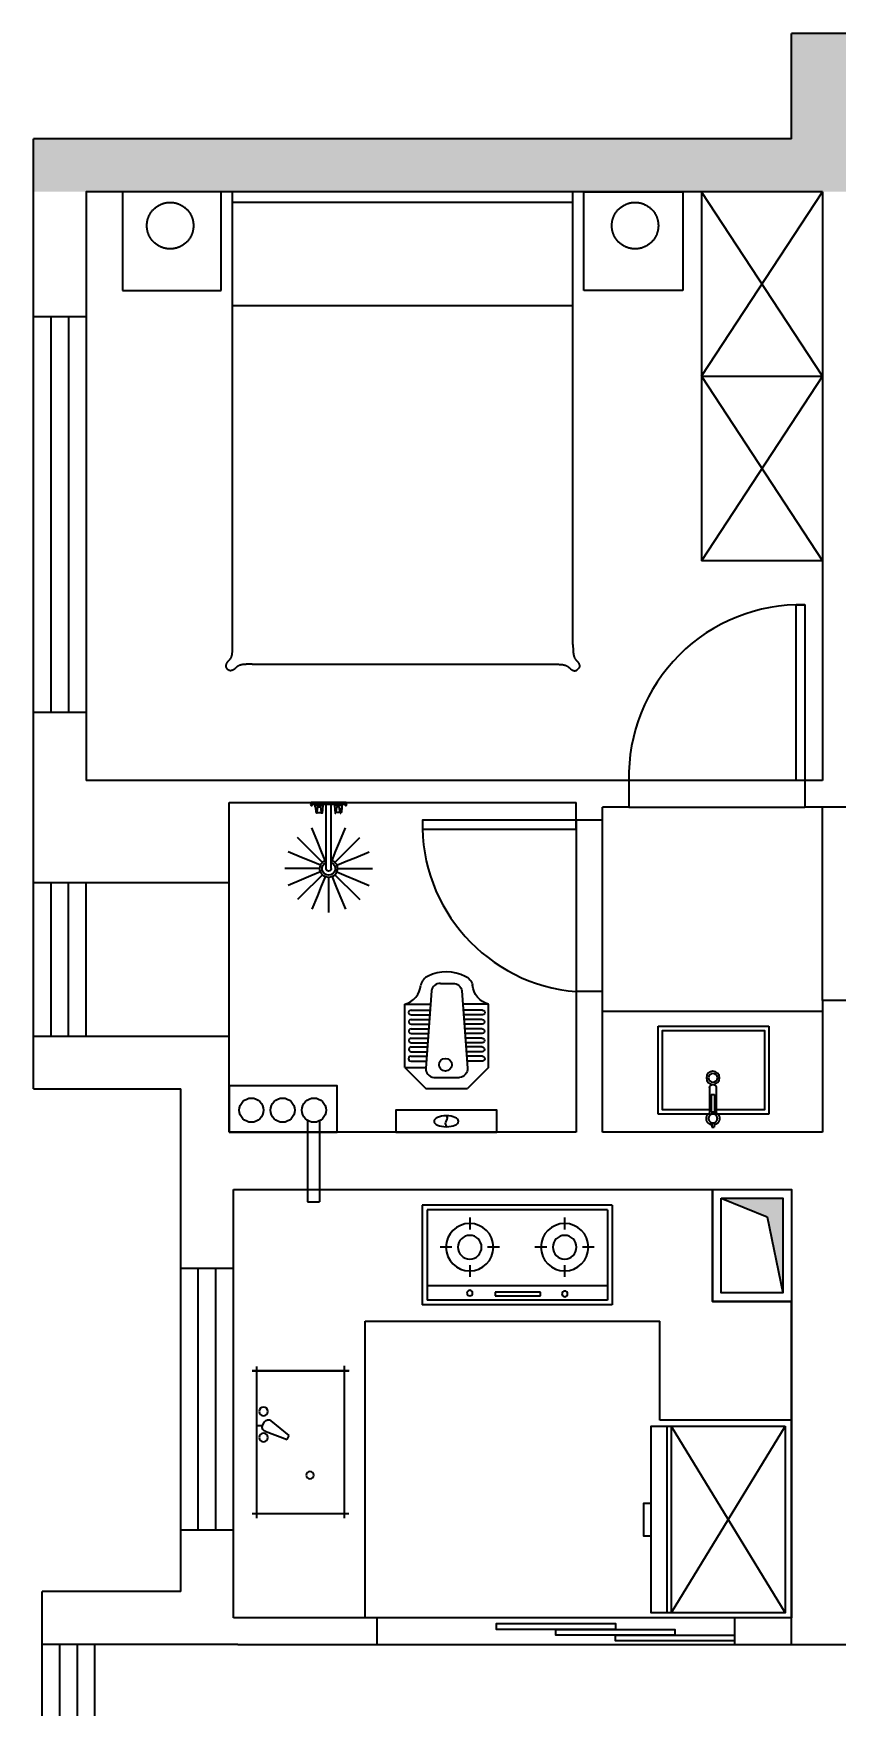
# Model space of a CAD drawing. Header units: inches. Extents: x 1174834 to 1369688, y -175882 to -108740.
# Drawn here: x 1314038 to 1317688, y -168516 to -160907 of the extents above; entities that cross this region are included whole.
import ezdxf

# ---------------------------------------------------------------- set-up
doc = ezdxf.new("R2010")
doc.units = ezdxf.units.IN
doc.header["$LTSCALE"] = 500
doc.header["$MEASUREMENT"] = 0
doc.linetypes.add('ACAD_ISO03W100', pattern=[30, 12, -18])
doc.linetypes.add('DASH', pattern=[0.35, 0.25, -0.1])
for name, color, linetype in [('0--家具', 2, 'Continuous'), ('0--家具细线', 14, 'Continuous'), ('A-01-原始墙体', 7, 'Continuous'), ('FF-FURN', 51, 'Continuous'), ('填充', 251, 'Continuous'), ('特细线', 251, 'Continuous')]:
    doc.layers.add(name, color=color, linetype=linetype)
doc.styles.add('Arial', font='simhei.ttf')
doc.dimstyles.new('FS', dxfattribs={"dimscale": 60, "dimtxt": 2, "dimasz": 0.7, "dimexe": 1, "dimexo": 0.5, "dimtad": 1, "dimdec": 0, "dimzin": 0, "dimdsep": 46, "dimtxsty": 'Arial', "dimblk1": 'DOT', "dimblk2": 'DOT', "dimsah": 1, "dimcen": 0, "dimclrd": 8, "dimclre": 8, "dimclrt": 7, "dimadec": 0, "dimazin": 0, "dimtfac": 1, "dimtdec": 0, "dimtix": 1, "dimtmove": 2, "dimatfit": 3, "dimldrblk": 'DOT', "dimfxl": 1, "dimfxlon": 1, "dimtolj": 1, "dimtzin": 0, "dimlwd": -1, "dimarcsym": 0})

# ---------------------------------------------------------------- blocks, each defined once
blk = doc.blocks.new('YLD.Studio-02-155')
at = {"layer": 'FF-FURN', "color": 253}
for p, q in [((-294.5, 189), (-582.5, 189)), ((-582.5, 189), (-582.5, 71.7)), ((-294.5, 189), (-200, 93.5)), ((-294.5, 189), (-294.5, 92.7)), ((-643.2, 67.2), (-292.5, 92.9)), ((-200, 93.5), (-200, -96.9)), ((-676.9, 27.1), (-676.7, -30.4)), ((-249.8, 57.3), (-249.8, -60.7)), ((-643.2, -70.6), (-292.5, -96.2)), ((-582.5, -192.4), (-582.5, -75)), ((-294.5, -192.4), (-200, -96.9)), ((-294.5, -192.4), (-582.5, -192.4))]:
    blk.add_line(p, q, dxfattribs=at)
at = {"layer": 'FF-FURN', "color": 251}
for p, q in [((-556.4, 160.6), (-556.4, 74.4)), ((-533.9, 160.6), (-533.9, 76)), ((-513.9, 159.9), (-513.9, 77.5)), ((-491.4, 159.9), (-491.4, 79.1)), ((-471.4, 159.9), (-471.4, 80.6)), ((-448.9, 159.9), (-448.9, 82.2)), ((-428.9, 159.3), (-428.9, 83.7)), ((-406.4, 159.3), (-406.4, 85.3)), ((-388.4, 159.3), (-388.4, 86.6)), ((-365.9, 159.3), (-365.9, 88.3)), ((-345.9, 161.1), (-345.9, 89.8)), ((-323.4, 161.1), (-323.4, 91.4)), ((-556.4, -164), (-556.4, -77.7)), ((-533.9, -164), (-533.9, -79.4)), ((-513.9, -163.3), (-513.9, -80.8)), ((-491.4, -163.3), (-491.4, -82.5)), ((-471.4, -163.3), (-471.4, -84)), ((-448.9, -163.3), (-448.9, -85.6)), ((-428.9, -162.6), (-428.9, -87.1)), ((-406.4, -162.6), (-406.4, -88.7)), ((-388.4, -162.7), (-388.4, -90)), ((-365.9, -162.7), (-365.9, -91.7)), ((-345.9, -164.4), (-345.9, -93.1)), ((-323.4, -164.4), (-323.4, -94.8))]:
    blk.add_line(p, q, dxfattribs=at)
at = {"layer": 'FF-FURN', "color": 253}
blk.add_lwpolyline([(0, 230), (0, -230), (-100, -230), (-100, 230)], close=True, dxfattribs=at)
at = {"layer": 'FF-FURN', "color": 253, "extrusion": (0, 0, -1)}
for centre, major_axis, ratio, start_param, end_param in [((-686.3, 224), (-71.7, 85.5), 0.937093, 2.564574, 3.718612), ((-538.6, -0.8), (-135.1, -135.1), 1, 0.322824, 1.238257), ((-665.9, 69.5), (38.6, 31.5), 0.902843, 4.16241, 5.262368), ((-289.4, 53.1), (-28.2, -28.2), 1, 2.279041, 3.82138), ((-639.2, 29.7), (-26.7, -26.7), 1, 0.715172, 2.250128)]:
    blk.add_ellipse(centre, major_axis=major_axis, ratio=ratio, start_param=start_param, end_param=end_param, dxfattribs=at)
at = {"layer": 'FF-FURN', "color": 251, "extrusion": (0, 0, -1)}
for centre, major_axis, start_param, end_param in [((-545.2, 160.6), (7.95, -7.95), 2.356194, 5.497787), ((-502.7, 159.9), (7.95, -7.95), 2.356194, 5.497787), ((-460.2, 159.9), (-7.95, -7.95), 0.785398, 3.926991), ((-417.7, 159.3), (-7.95, -7.95), 0.785398, 3.926991), ((-377.2, 159.3), (-7.95, -7.95), 0.785398, 3.926991), ((-334.6, 161.1), (-7.95, -7.95), 0.785398, 3.926991), ((-307.2, 3.8), (20.5, -20.5), 0.785398, 7.068583)]:
    blk.add_ellipse(centre, major_axis=major_axis, ratio=1, start_param=start_param, end_param=end_param, dxfattribs=at)
at = {"layer": 'FF-FURN', "color": 250}
blk.add_ellipse((-50, 0), major_axis=(0, 55.8), ratio=0.441777, start_param=-3.141592653589793, end_param=3.141592653589792, dxfattribs=at)
at = {"layer": 'FF-FURN', "color": 253}
for centre, major_axis, ratio, start_param, end_param in [((-639.2, -33.1), (-26.7, 26.7), 1, 0.715172, 2.250128), ((-289.4, -56.5), (-28.2, 28.2), 1, 2.279041, 3.82138), ((-665.9, -72.9), (38.6, -31.5), 0.902843, 4.16241, 5.262368), ((-686.3, -227.4), (-71.7, -85.5), 0.937093, 2.564574, 3.718612)]:
    blk.add_ellipse(centre, major_axis=major_axis, ratio=ratio, start_param=start_param, end_param=end_param, dxfattribs=at)
at = {"layer": 'FF-FURN', "color": 251}
for centre, major_axis, start_param, end_param in [((-545.2, -164), (7.95, 7.95), 2.356194, 5.497787), ((-502.7, -163.3), (7.95, 7.95), 2.356194, 5.497787), ((-460.2, -163.3), (-7.95, 7.95), 0.785398, 3.926991), ((-417.7, -162.6), (-7.95, 7.95), 0.785398, 3.926991), ((-377.2, -162.7), (-7.95, 7.95), 0.785398, 3.926991), ((-334.6, -164.4), (-7.95, 7.95), 0.785398, 3.926991)]:
    blk.add_ellipse(centre, major_axis=major_axis, ratio=1, start_param=start_param, end_param=end_param, dxfattribs=at)
at = {"layer": 'FF-FURN', "color": 250}
blk.add_spline([(-25.4, -2.3), (-38.4, 3.1), (-66.5, -5.1), (-74.9, -2.3)], degree=3, dxfattribs=at)
blk = doc.blocks.new('DOT')
at = {"color": 0}
blk.add_line((-1, 0), (1, 0), dxfattribs=at)
at = {"color": 0, "const_width": 0.5}
blk.add_lwpolyline([(-0.25, 0, 1), (0.25, 0, 1)], format="xyb", close=True, dxfattribs=at)
blk = doc.blocks.new('*D10')
at = {"color": 8, "lineweight": -2, "transparency": 16777216}
for p, q in [((643505.5, -434178.9), (643358.7, -434178.9)), ((643505.5, -435029), (643358.7, -435029))]:
    blk.add_line(p, q, dxfattribs=at)
at = {"color": 8, "transparency": 16777216}
blk.add_line((643418.7, -434987), (643418.7, -434220.9), dxfattribs=at)
at = {"layer": 'Defpoints', "color": 0, "transparency": 16777216}
for p in [(643418.7, -434178.9), (643535.5, -434178.9), (643535.5, -435029)]:
    blk.add_point(p, dxfattribs=at)
at = {"color": 8, "transparency": 16777216, "xscale": 42, "yscale": 42, "zscale": 42}
for p, rotation in [((643418.7, -434178.9), 90), ((643418.7, -435029), 270)]:
    blk.add_blockref('DOT', p, dxfattribs=dict(at, rotation=rotation))
at = {"color": 7, "transparency": 16777216, "insert": (643320.5, -434604), "char_height": 120, "attachment_point": 5, "rotation": 90, "style": 'Arial'}
blk.add_mtext('\\A1;850', dxfattribs=at)
blk = doc.blocks.new('_DOT')
at = {"color": 0, "linetype": 'ByBlock'}
blk.add_line((-0.5, 0), (-1, 0), dxfattribs=at)
at = {"color": 0, "linetype": 'ByBlock', "const_width": 0.5}
blk.add_lwpolyline([(-0.25, 0, 1), (0.25, 0, 1)], format="xyb", close=True, dxfattribs=at)
blk = doc.blocks.new('A$C176de66d')
at = {"color": 3}
for p, q in [((0, 378), (0, 0)), ((0, 378), (720, 378)), ((18, 360), (18, 18)), ((18, 360), (702, 360)), ((702, 360), (702, 18)), ((720, 378), (720, 0)), ((0, 0), (720, 0)), ((18, 18), (702, 18))]:
    blk.add_line(p, q, dxfattribs=at)
at = {"color": 8}
for p, q in [((180, 331.1), (180, 286.1)), ((540, 331.1), (540, 286.1)), ((67.5, 218.6), (112.5, 218.6)), ((247.5, 218.6), (292.5, 218.6)), ((427.5, 218.6), (472.5, 218.6)), ((607.5, 218.6), (652.5, 218.6)), ((180, 151.1), (180, 106.1)), ((540, 151.1), (540, 106.1)), ((18, 72), (702, 72)), ((271.6, 48.1), (443, 48.1)), ((271.6, 33.8), (271.6, 48.1)), ((443, 33.8), (271.6, 33.8)), ((443, 48.1), (443, 33.8))]:
    blk.add_line(p, q, dxfattribs=at)
for centre, radius in [((180, 218.6), 90), ((180, 218.6), 45), ((540, 218.6), 90), ((540, 218.6), 45), ((179.5, 41.7), 10.8), ((539.8, 44.9), 10.8)]:
    blk.add_circle(centre, radius, dxfattribs=at)
blk = doc.blocks.new('A$C92e9f1b8')
at = {"color": 3}
for p, q in [((0, 419.6), (692, 419.6)), ((20, 0), (20, 439.6)), ((670, 441.5), (670, 0)), ((670, 0), (670, 439.6)), ((357.8, 158.8), (374.9, 168.7)), ((395.4, 58.5), (357.8, 158.8)), ((374.9, 168.7), (443, 86.1)), ((690, 20), (0, 20)), ((420.2, 46.7), (420.2, 20)), ((420.2, 46.7), (420.2, 20)), ((423.8, 48.3), (437.6, 56.3))]:
    blk.add_line(p, q, dxfattribs=at)
for centre, radius in [((195.1, 262.8), 16.9), ((366.4, 51), 19.8), ((485.2, 51), 19.8)]:
    blk.add_circle(centre, radius, dxfattribs=at)
for centre, start, end in [((427.7, 73.5), 300, 39.46232), ((413.9, 65.5), 200.53768, 300)]:
    blk.add_arc(centre, 19.8, start, end, dxfattribs=at)
blk = doc.blocks.new('A$Ca24fa592')
at = {"color": 3, "linetype": 'DASH', "ltscale": 150}
for p, q in [((121.1, 1581.1), (2181.1, 1581.1)), ((1661.6, 1581.1), (1661.6, 31.1)), ((2131.1, 1581.1), (2131.1, 31.1)), ((31.1, 121.1), (31.1, 1491.1)), ((1661.6, 31.1), (121.1, 31.1)), ((2181.1, 31.1), (121.1, 31.1))]:
    blk.add_line(p, q, dxfattribs=at)
at = {"color": 3, "ltscale": 150}
blk.add_line((2181.1, 1581.1), (2181.1, 31.1), dxfattribs=at)
at = {"color": 3, "linetype": 'DASH', "ltscale": 150}
for points in [[(31.1, 1491.1), (30.1, 1522.9), (21.1, 1557.3), (3.6, 1579.4), (3, 1596.7), (8.7, 1603.4)], [(121.1, 1581.1), (89.2, 1582.1), (54.9, 1591.1), (32.7, 1608.5), (15.5, 1609.2), (8.7, 1603.4)], [(31.1, 121.1), (30.1, 89.2), (21.1, 54.9), (3.6, 32.7), (3, 15.5), (8.7, 8.7)], [(121.1, 31.1), (89.2, 30.1), (54.9, 21.1), (32.7, 3.6), (15.5, 3), (8.7, 8.7)]]:
    blk.add_spline(points, degree=3, dxfattribs=at)
blk = doc.blocks.new('A$Cfc64ca04')
at = {"color": 3, "linetype": 'DASH', "ltscale": 150}
for p, q in [((20.6, 255), (0, 255)), ((0, 245), (0, 255)), ((20.6, 245), (0, 245)), ((180, 265), (53.2, 265)), ((180, 235), (53.2, 235)), ((70, 255), (59.4, 255)), ((70, 245), (59.4, 245)), ((70, 242.5), (70, 257.5)), ((150, 257.5), (70, 257.5)), ((150, 242.5), (70, 242.5)), ((150, 242.5), (150, 257.5))]:
    blk.add_line(p, q, dxfattribs=at)
blk.add_lwpolyline([(60, 227.6), (60, 0), (460, 0), (460, 505), (60, 505), (60, 272.4)], dxfattribs=at)
at = {"color": 251, "true_color": 0x636466}
blk.add_lwpolyline([(80, 235), (80, 20), (440, 20), (440, 485), (80, 485), (80, 265)], dxfattribs=at)
at = {"color": 3, "linetype": 'DASH', "ltscale": 150}
blk.add_circle((40, 250), 20, dxfattribs=at)
for centre, radius, start, end in [((40, 250), 30, 30, 170.40593), ((40, 250), 30, 189.59407, 330), ((180, 250), 15, 270, 90)]:
    blk.add_arc(centre, radius, start, end, dxfattribs=at)
at = {"layer": 'FF-FURN', "color": 250}
for radius in [30, 20]:
    blk.add_circle((225, 250), radius, dxfattribs=at)
blk = doc.blocks.new('A$C4CD82E51')
at = {"color": 250, "linetype": 'ACAD_ISO03W100'}
for p, q in [((237, 215.3), (280.5, 233.3)), ((280.5, 233.3), (323.4, 251.1)), ((171.7, 171.7), (138.4, 138.4))]:
    blk.add_line(p, q, dxfattribs=at)
at = {"layer": '0--家具', "color": 144}
for p, q in [((454.7, 257.9), (454.6, 256.1)), ((454.6, 251.9), (454.6, 233.5)), ((478.8, 259.7), (454.7, 257.9)), ((487.2, 256.2), (492.9, 256.2)), ((487.2, 231.7), (492.9, 231.7)), ((200, 212), (492.9, 212)), ((200, 188), (492.9, 188)), ((454.6, 148.1), (454.6, 166.6)), ((487.2, 168.4), (492.9, 168.4)), ((454.7, 142.2), (454.6, 143.9)), ((478.8, 140.3), (454.7, 142.2)), ((487.2, 143.9), (492.9, 143.9))]:
    blk.add_line(p, q, dxfattribs=at)
for points in [[(479.7, 260.8), (487.2, 261.4), (487.2, 226.4), (452.2, 229.4), (452.2, 233.3)], [(452.2, 252.2), (452.2, 255.9)], [(479.7, 139.3), (487.2, 138.6), (487.2, 173.6), (452.2, 170.6), (452.2, 166.7)], [(452.2, 147.9), (452.2, 144.1)]]:
    blk.add_lwpolyline(points, dxfattribs=at)
for points in [[(479.7, 260.8, -0.246515), (473.4, 257.5), (452.2, 255.9)], [(452.2, 252.2), (473.4, 250.1, -1), (473.4, 234.9), (452.2, 233.3)], [(452.2, 147.9), (473.4, 150, 1), (473.4, 165.2), (452.2, 166.7)], [(479.7, 139.3, 0.246515), (473.4, 142.5), (452.2, 144.1)]]:
    blk.add_lwpolyline(points, format="xyb", dxfattribs=at)
blk.add_lwpolyline([(500, 120.5), (495, 120.5, -2.688214), (492.9, 125.5), (492.9, 274.5, -2.688214), (495, 279.5), (500, 279.5)], format="xyb", close=True, dxfattribs=at)
for radius, start, end in [(40, 17.4576, 342.5424), (30, 23.57818, 336.42182), (12, 90, 270)]:
    blk.add_arc((200, 200), radius, start, end, dxfattribs=at)
at = {"layer": '0--家具细线', "color": 250, "linetype": 'ACAD_ISO03W100'}
for p, q in [((148.9, 323.4), (123.5, 384.8)), ((200, 333.5), (200, 400)), ((251.1, 323.4), (276.6, 384.8)), ((105.6, 294.4), (58.6, 341.5)), ((166.7, 280.5), (148.9, 323.4)), ((200, 287.1), (200, 333.5)), ((233.3, 280.5), (251.1, 323.4)), ((294.4, 294.4), (341.5, 341.5)), ((76.7, 251.1), (15.2, 276.6)), ((119.6, 233.3), (76.7, 251.1)), ((138.4, 261.6), (105.6, 294.4)), ((163.1, 215.3), (119.6, 233.3)), ((171.7, 228.3), (138.4, 261.6)), ((184.7, 237), (166.7, 280.5)), ((200, 240), (200, 287.1)), ((215.3, 237), (233.3, 280.5)), ((228.3, 228.3), (261.6, 261.6)), ((261.6, 261.6), (294.4, 294.4)), ((323.4, 251.1), (384.8, 276.6)), ((66.5, 200), (0, 200)), ((112.9, 200), (66.5, 200)), ((119.6, 166.7), (76.7, 148.9)), ((160, 200), (112.9, 200)), ((163.1, 184.7), (119.6, 166.7)), ((184.7, 163.1), (166.7, 119.6)), ((200, 160), (200, 112.9)), ((215.3, 163.1), (233.3, 119.6)), ((228.3, 171.7), (261.6, 138.4)), ((237, 184.7), (280.5, 166.7)), ((280.5, 166.7), (323.4, 148.9)), ((76.7, 148.9), (15.2, 123.5)), ((105.6, 105.6), (58.6, 58.6)), ((138.4, 138.4), (105.6, 105.6)), ((148.9, 76.7), (123.5, 15.2)), ((166.7, 119.6), (148.9, 76.7)), ((200, 112.9), (200, 66.5)), ((233.3, 119.6), (251.1, 76.7)), ((251.1, 76.7), (276.6, 15.2)), ((261.6, 138.4), (294.4, 105.6)), ((294.4, 105.6), (341.5, 58.6)), ((323.4, 148.9), (384.8, 123.5)), ((200, 66.5), (200, 0))]:
    blk.add_line(p, q, dxfattribs=at)
blk = doc.blocks.new('A$C44EE5ACB')
at = {"color": 3, "ltscale": 10}
for p, q in [((105.7, 21), (105.7, 871.1)), ((124.8, 21), (124.8, 871.1))]:
    blk.add_line(p, q, dxfattribs=at)
at = {"color": 8, "linetype": 'ACAD_ISO03W100', "ltscale": 3}
for p, q in [((644.4, 21), (124.8, 871.1)), ((124.8, 21), (644.4, 871.1))]:
    blk.add_line(p, q, dxfattribs=at)
at = {"color": 3, "ltscale": 10}
for points in [[(644.4, 21), (644.4, 871.1), (34.4, 871.1), (34.4, 21)], [(34.4, 519.8), (34.4, 372.4), (0, 372.4), (0, 519.8)]]:
    blk.add_lwpolyline(points, close=True, dxfattribs=at)
at = {"color": 1}
dim = blk.add_aligned_dim(p1=(644.4, 21), p2=(644.4, 871.1), distance=116.8, dimstyle='FS', override={"dimblk1": 'DOT', "dimblk2": 'DOT', "dimldrblk": 'DOT', "dimfxl": 180}, dxfattribs=at)
dim.commit()
dim.dimension.update_dxf_attribs({"geometry": '*D10', "text_midpoint": (429.4, 446.1), "insert": (-642891.1, 435050)})

msp = doc.modelspace()

# ---------------------------------------------------------------- hatches: boundary and pattern name
at = {"layer": '特细线'}
h = msp.add_hatch(color=256, dxfattribs=at)
h.dxf.hatch_style = 1
h.paths.add_polyline_path([(1317748.3, -161117.4), (1318008.3, -161117.4), (1318008.3, -160907.4), (1317488.3, -160907.4), (1317488.3, -161387.4), (1314038.3, -161387.4), (1314038.3, -161627.4), (1317748.3, -161627.4)])
h = msp.add_hatch(color=256, dxfattribs=at)
h.dxf.hatch_style = 1
h.paths.add_polyline_path([(1317168.3, -166207.4), (1317376.4, -166292.1), (1317448.3, -166637.4), (1317448.3, -166207.4)])

# ---------------------------------------------------------------- linework, layer by layer
at = {"color": 3, "linetype": 'DASH', "ltscale": 150}
for p, q in [((1317078.3, -161627.4), (1317078.3, -163307.4)), ((1317078.3, -162467.4), (1317628.3, -162467.4)), ((1317628.3, -163307.4), (1317078.3, -163307.4)), ((1317628.3, -165357.4), (1316628.3, -165357.4)), ((1315548.3, -168117.4), (1315548.3, -166767.4)), ((1315548.3, -166767.4), (1316888.3, -166767.4)), ((1316888.3, -167217.4), (1316888.3, -166767.4)), ((1317488.3, -167217.4), (1316888.3, -167217.4))]:
    msp.add_line(p, q, dxfattribs=at)
at = {"color": 147, "linetype": 'ACAD_ISO03W100', "ltscale": 3}
for p, q in [((1317628.3, -162467.4), (1317078.3, -161627.4)), ((1317078.3, -162467.4), (1317628.3, -161627.4)), ((1317628.3, -162467.4), (1317078.3, -163307.4)), ((1317078.3, -162467.4), (1317628.3, -163307.4))]:
    msp.add_line(p, q, dxfattribs=at)
at = {"color": 3}
for p, q in [((1315285.6, -165853.4), (1315285.6, -166224.2)), ((1315340.6, -165855.2), (1315340.6, -166224.2)), ((1315285.6, -166224.2), (1315340.6, -166224.2))]:
    msp.add_line(p, q, dxfattribs=at)
at = {"color": 3, "linetype": 'DASH', "ltscale": 150}
for points in [[(1314443.3, -161627.4), (1314443.3, -162077.4), (1314893.3, -162077.4), (1314893.3, -161627.4)], [(1316993.3, -161627.4), (1316993.3, -162077.4), (1316543.3, -162077.4), (1316543.3, -161627.4)]]:
    msp.add_lwpolyline(points, close=True, dxfattribs=at)
at = {"color": 3}
for points in [[(1317548.3, -164307.4), (1317508.3, -164307.4), (1317508.3, -163507.4), (1317548.3, -163507.4)], [(1316508.3, -164527.4), (1316508.3, -164487.4), (1315808.3, -164487.4), (1315808.3, -164527.4)]]:
    msp.add_lwpolyline(points, close=True, dxfattribs=at)
at = {"color": 147, "linetype": 'ACAD_ISO03W100', "ltscale": 3}
for centre in [(1314660.5, -161781.9), (1316776.1, -161781.9)]:
    msp.add_circle(centre, 105.8, dxfattribs=at)
at = {"color": 3}
for centre in [(1315030.1, -165806.7), (1315172.1, -165806.7), (1315314.6, -165806.7)]:
    msp.add_circle(centre, 55, dxfattribs=at)
at = {"layer": 'A-01-原始墙体', "color": 4}
for p, q in [((1318008.3, -160907.4), (1317488.3, -160907.4)), ((1317488.3, -161387.4), (1317488.3, -160907.4)), ((1317488.3, -161387.4), (1314038.3, -161387.4)), ((1314038.3, -162197.4), (1314038.3, -161387.4)), ((1317628.3, -161627.4), (1314928.3, -161627.4)), ((1317628.3, -161627.4), (1317628.3, -164307.4)), ((1314278.3, -162197.4), (1314038.3, -162197.4)), ((1314278.3, -163997.4), (1314038.3, -163997.4)), ((1314038.3, -164770.3), (1314038.3, -163997.4)), ((1314278.3, -163997.4), (1314278.3, -164307.4)), ((1316748.3, -164307.4), (1314278.3, -164307.4)), ((1316748.3, -164307.4), (1316748.3, -164427.4)), ((1317548.3, -164307.4), (1317548.3, -164427.4)), ((1317628.3, -164307.4), (1317548.3, -164307.4)), ((1314928.3, -164770.3), (1314928.3, -164407.4)), ((1314928.3, -164407.4), (1316508.3, -164407.4)), ((1316508.3, -164487.4), (1316508.3, -164407.4)), ((1316628.3, -164487.4), (1316508.3, -164487.4)), ((1316748.3, -164427.4), (1316628.3, -164427.4)), ((1316628.3, -164487.4), (1316628.3, -164427.4)), ((1317748.3, -164427.4), (1317548.3, -164427.4)), ((1314038.3, -164770.3), (1314928.3, -164770.3)), ((1316628.3, -165267.4), (1316508.3, -165267.4)), ((1316508.3, -165267.4), (1316508.3, -165907.4)), ((1316628.3, -165907.4), (1316628.3, -165267.4)), ((1317748.3, -165308), (1317628.3, -165308)), ((1317628.3, -165308), (1317628.3, -165907.4)), ((1314038.3, -165470.3), (1314928.3, -165470.3)), ((1314038.3, -165710.3), (1314038.3, -165470.3)), ((1314928.3, -165907.4), (1314928.3, -165470.3)), ((1314038.3, -165710.3), (1314708.3, -165710.3)), ((1314708.3, -166527.4), (1314708.3, -165710.3)), ((1316508.3, -165907.4), (1314928.3, -165907.4)), ((1317628.3, -165907.4), (1316628.3, -165907.4)), ((1314948.3, -166527.4), (1314948.3, -166167.4)), ((1314948.3, -166167.4), (1317128.3, -166167.4)), ((1317128.3, -166167.4), (1317128.3, -166677.4)), ((1314948.3, -166527.4), (1314708.3, -166527.4)), ((1317128.3, -166677.4), (1317488.3, -166677.4)), ((1317488.3, -166677.4), (1317488.3, -168117.4)), ((1317488.3, -168237.4), (1317488.3, -166677.4)), ((1314708.3, -167997.4), (1314708.3, -167717.4)), ((1314948.3, -167717.4), (1314708.3, -167717.4)), ((1314948.3, -168117.4), (1314948.3, -167717.4)), ((1314708.3, -167997.4), (1314078.3, -167997.4)), ((1314078.3, -168237.4), (1314078.3, -167997.4)), ((1315602.9, -168117.4), (1314948.3, -168117.4)), ((1315602.9, -168237.4), (1315602.9, -168117.4)), ((1317488.3, -168117.4), (1317228.3, -168117.4)), ((1317228.3, -168117.4), (1317228.3, -168237.4)), ((1314968.3, -168237.4), (1314078.3, -168237.4)), ((1314968.3, -168237.4), (1315602.9, -168237.4)), ((1317228.3, -168237.4), (1317748.3, -168237.4))]:
    msp.add_line(p, q, dxfattribs=at)
msp.add_lwpolyline([(1317628.3, -161627.4), (1314278.3, -161627.4), (1314278.3, -162197.4)], dxfattribs=at)
for points in [[(1314928.3, -165907.4), (1315420, -165907.4), (1315420, -165696.5), (1314928.3, -165696.5)], [(1317128.3, -166167.4), (1317488.3, -166167.4), (1317488.3, -166677.4), (1317128.3, -166677.4)]]:
    msp.add_lwpolyline(points, close=True, dxfattribs=at)
at = {"layer": '特细线'}
for p, q in [((1314038.3, -163997.4), (1314038.3, -162197.4)), ((1314118.3, -163997.4), (1314118.3, -162197.4)), ((1314198.3, -162197.4), (1314198.3, -163997.4)), ((1314278.3, -162197.4), (1314278.3, -163997.4)), ((1317548.3, -164307.4), (1316748.3, -164307.4)), ((1316508.3, -164487.4), (1316508.3, -165267.4)), ((1316628.3, -165267.4), (1316628.3, -164487.4)), ((1316748.3, -164427.4), (1317548.3, -164427.4)), ((1317628.3, -165308), (1317628.3, -164427.4)), ((1314038.3, -165470.3), (1314038.3, -164770.3)), ((1314118.3, -165470.3), (1314118.3, -164770.3)), ((1314198.3, -165470.3), (1314198.3, -164770.3)), ((1314278.3, -165470.3), (1314278.3, -164770.3)), ((1314928.3, -165470.3), (1314928.3, -164770.3)), ((1314708.3, -167717.4), (1314708.3, -166527.4)), ((1314788.3, -167717.4), (1314788.3, -166527.4)), ((1314868.3, -167717.4), (1314868.3, -166527.4)), ((1314948.3, -167717.4), (1314948.3, -166527.4)), ((1317228.3, -168117.4), (1315602.9, -168117.4)), ((1314078.3, -169207.4), (1314078.3, -168237.4)), ((1314158.3, -169207.4), (1314158.3, -168237.4)), ((1314238.3, -169207.4), (1314238.3, -168237.4)), ((1314318.3, -169207.4), (1314318.3, -168237.4)), ((1315602.9, -168237.4), (1317228.3, -168237.4))]:
    msp.add_line(p, q, dxfattribs=at)
for points in [[(1317168.3, -166207.4), (1317448.3, -166207.4), (1317448.3, -166637.4), (1317168.3, -166637.4)], [(1316686.5, -168169.2), (1316144.7, -168169.2), (1316144.7, -168142.9), (1316686.5, -168142.9)], [(1316957.4, -168195.4), (1316415.6, -168195.4), (1316415.6, -168169.2), (1316957.4, -168169.2)], [(1317228.3, -168221.7), (1316686.5, -168221.7), (1316686.5, -168195.4), (1317228.3, -168195.4)]]:
    msp.add_lwpolyline(points, close=True, dxfattribs=at)
msp.add_lwpolyline([(1317168.3, -166207.4), (1317376.4, -166292.1), (1317448.3, -166637.4)], dxfattribs=at)
for centre, radius, start, end in [((1317528.3, -164287.4), 780.3, 88.5312, 181.4688), ((1316570.6, -164507.4), 762.5, 178.49708, 265.3148)]:
    msp.add_arc(centre, radius, start, end, dxfattribs=at)

# ---------------------------------------------------------------- block references
at = {"color": 3, "xscale": -1, "rotation": 270}
for name, p in [('A$Ca24fa592', (1314912.2, -163808.5)), ('A$Cfc64ca04', (1316880.4, -165884.7)), ('A$C92e9f1b8', (1315033.8, -167662.6))]:
    msp.add_blockref(name, p, dxfattribs=at)
at = {"color": 3, "xscale": -1.2, "yscale": 1.2, "zscale": 1.2}
msp.add_blockref('A$C176de66d', (1316671.6, -166692.6), dxfattribs=at)
at = {"color": 1, "xscale": -1, "rotation": 180}
msp.add_blockref('A$C44EE5ACB', (1316815, -167223.6), dxfattribs=at)
at = {"layer": 'FF-FURN', "xscale": -1, "rotation": 90}
msp.add_blockref('YLD.Studio-02-155', (1315917, -165907.4), dxfattribs=at)
at = {"layer": '填充', "color": 10, "xscale": -1, "rotation": 270}
msp.add_blockref('A$C4CD82E51', (1315181.6, -164907.4), dxfattribs=at)

doc.saveas('drawing.dxf')
